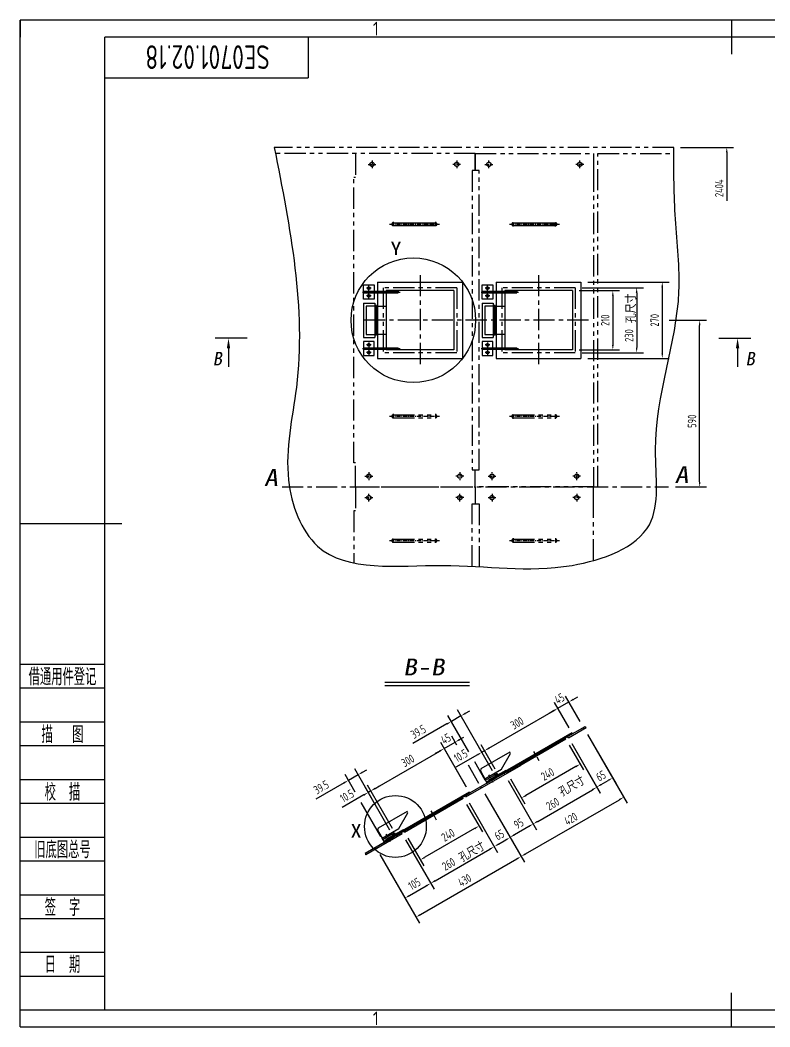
# Model space of a CAD drawing. Header units: millimetres. Extents: x -300 to 4740, y -60 to 3504.
# Drawn here: x -300 to 2356, y -60 to 3504 of the extents above; entities that cross this region are included whole.
import ezdxf
from ezdxf.enums import TextEntityAlignment as Align

# ---------------------------------------------------------------- set-up
doc = ezdxf.new("R2010")
doc.units = ezdxf.units.MM
doc.header["$LTSCALE"] = 120
for name, pattern in [('CENTER', [2, 1.25, -0.25, 0.25, -0.25]), ('DASHED', [0.75, 0.5, -0.25]), ('PHANTOM', [2.5, 1.25, -0.25, 0.25, -0.25, 0.25, -0.25])]:
    doc.linetypes.add(name, pattern=pattern)
for name, color, linetype in [('1轮廓实线层', 2, 'Continuous'), ('2细线层', 3, 'Continuous'), ('3中心线层', 1, 'CENTER'), ('4虚线层', 6, 'DASHED'), ('6文字层', 3, 'Continuous'), ('7标注层', 4, 'Continuous'), ('8符号标注层', 1, 'Continuous'), ('9双点划线层', 3, 'PHANTOM'), ('图框层', 7, 'Continuous')]:
    doc.layers.add(name, color=color, linetype=linetype)
doc.styles.add('PC_TEXTSTYLE', font='isocp.shx', dxfattribs={"width": 0.8, "bigfont": 'hzfs.shx'})
doc.styles.add('SYSTEM1', font='SIMKAI.TTF', dxfattribs={"width": 0.75})
doc.dimstyles.new('TH_GBDIM', dxfattribs={"dimscale": 12, "dimtxt": 2.5, "dimasz": 1.5, "dimexe": 2, "dimexo": 2, "dimgap": 1, "dimtad": 1, "dimdec": 1, "dimzin": 12, "dimdsep": 46, "dimtxsty": 'PC_TEXTSTYLE', "dimcen": 1.5, "dimclrd": 4, "dimclre": 4, "dimclrt": 3, "dimadec": 0, "dimazin": 2, "dimtfac": 0.714286, "dimtdec": 1, "dimtmove": 0, "dimatfit": 3, "dimfxl": 0, "dimtzin": 0, "dimlwd": -1, "dimlwe": -1, "dimarcsym": 0})

# ---------------------------------------------------------------- blocks, each defined once
blk = doc.blocks.new('*D15')
at = {"layer": '7标注层', "color": 4, "ltscale": 4}
for p, q in [((1998.6, 2441.5), (2131, 2441.5)), ((2107, 1869.5), (2107, 2423.5)), ((2021.2, 1851.5), (2131, 1851.5))]:
    blk.add_line(p, q, dxfattribs=at)
for points in [[(2104, 2423.5), (2110, 2423.5), (2107, 2441.5)], [(2104, 1869.5), (2110, 1869.5), (2107, 1851.5)]]:
    blk.add_solid(points, dxfattribs=at)
at = {"layer": 'Defpoints', "color": 0, "ltscale": 4}
for p in [(1974.6, 2441.5), (2107, 2441.5), (1997.2, 1851.5)]:
    blk.add_point(p, dxfattribs=at)
at = {"layer": '7标注层', "color": 3, "ltscale": 4, "insert": (2080, 2084), "char_height": 30, "attachment_point": 5, "rotation": 90, "style": 'PC_TEXTSTYLE'}
blk.add_mtext('590', dxfattribs=at)
blk = doc.blocks.new('*D16')
at = {"layer": '7标注层', "color": 4, "ltscale": 4}
for p, q in [((1680.5, 2546.5), (1823.4, 2546.5)), ((1799.4, 2528.5), (1799.4, 2354.5)), ((1680.5, 2336.5), (1823.4, 2336.5))]:
    blk.add_line(p, q, dxfattribs=at)
for points in [[(1796.4, 2528.5), (1802.4, 2528.5), (1799.4, 2546.5)], [(1796.4, 2354.5), (1802.4, 2354.5), (1799.4, 2336.5)]]:
    blk.add_solid(points, dxfattribs=at)
at = {"layer": 'Defpoints', "color": 0, "ltscale": 4}
for p in [(1656.5, 2546.5), (1656.5, 2336.5), (1799.4, 2336.5)]:
    blk.add_point(p, dxfattribs=at)
at = {"layer": '7标注层', "color": 3, "ltscale": 4, "insert": (1772.4, 2441.5), "char_height": 30, "attachment_point": 5, "rotation": 90, "style": 'PC_TEXTSTYLE'}
blk.add_mtext('210', dxfattribs=at)
blk = doc.blocks.new('*D17')
at = {"layer": '7标注层', "color": 4, "ltscale": 4}
for p, q in [((1690.5, 2556.5), (1907.9, 2556.5)), ((1883.9, 2538.5), (1883.9, 2344.5)), ((1690.5, 2326.5), (1907.9, 2326.5))]:
    blk.add_line(p, q, dxfattribs=at)
for points in [[(1880.9, 2538.5), (1886.9, 2538.5), (1883.9, 2556.5)], [(1880.9, 2344.5), (1886.9, 2344.5), (1883.9, 2326.5)]]:
    blk.add_solid(points, dxfattribs=at)
at = {"layer": 'Defpoints', "color": 0, "ltscale": 4}
for p in [(1666.5, 2556.5), (1666.5, 2326.5), (1883.9, 2326.5)]:
    blk.add_point(p, dxfattribs=at)
at = {"layer": '7标注层', "color": 3, "ltscale": 4, "insert": (1856.9, 2387.5), "char_height": 30, "attachment_point": 5, "rotation": 90, "style": 'PC_TEXTSTYLE'}
blk.add_mtext('230', dxfattribs=at)
blk = doc.blocks.new('*D18')
at = {"layer": '7标注层', "color": 4, "ltscale": 4}
for p, q in [((1710.5, 2576.5), (1998.6, 2576.5)), ((1974.6, 2558.5), (1974.6, 2324.5)), ((1710.5, 2306.5), (1998.6, 2306.5))]:
    blk.add_line(p, q, dxfattribs=at)
for points in [[(1971.6, 2558.5), (1977.6, 2558.5), (1974.6, 2576.5)], [(1971.6, 2324.5), (1977.6, 2324.5), (1974.6, 2306.5)]]:
    blk.add_solid(points, dxfattribs=at)
at = {"layer": 'Defpoints', "color": 0, "ltscale": 4}
for p in [(1686.5, 2576.5), (1686.5, 2306.5), (1974.6, 2306.5)]:
    blk.add_point(p, dxfattribs=at)
at = {"layer": '7标注层', "color": 3, "ltscale": 4, "insert": (1947.6, 2441.5), "char_height": 30, "attachment_point": 5, "rotation": 90, "style": 'PC_TEXTSTYLE'}
blk.add_mtext('270', dxfattribs=at)
blk = doc.blocks.new('*D27')
at = {"layer": '7标注层', "color": 4, "ltscale": 4}
for p, q in [((2039.1, 3053.5), (2227.1, 3053.5)), ((2203.1, 3035.5), (2203.1, 2864))]:
    blk.add_line(p, q, dxfattribs=at)
blk.add_solid([(2200.1, 3035.5), (2206.1, 3035.5), (2203.1, 3053.5)], dxfattribs=at)
at = {"layer": 'Defpoints', "color": 0, "ltscale": 4}
for p in [(2015.1, 3053.5), (1995.8, 2669.6), (2203.1, 2669.6)]:
    blk.add_point(p, dxfattribs=at)
at = {"layer": '7标注层', "color": 3, "ltscale": 4, "insert": (2176.1, 2908.7), "char_height": 30, "attachment_point": 5, "rotation": 90, "style": 'PC_TEXTSTYLE'}
blk.add_mtext('2404{}{}', dxfattribs=at)
blk = doc.blocks.new('*D28')
at = {"layer": '7标注层', "color": 4, "ltscale": 4}
for p, q in [((1281.5, 727.6), (1337.6, 630.4)), ((1310, 642.2), (1133.3, 540.2)), ((1073.7, 607.6), (1129.7, 510.4))]:
    blk.add_line(p, q, dxfattribs=at)
for points in [[(1308.5, 644.8), (1311.5, 639.6), (1325.6, 651.2)], [(1131.8, 542.8), (1134.8, 537.6), (1117.7, 531.2)]]:
    blk.add_solid(points, dxfattribs=at)
at = {"layer": 'Defpoints', "color": 0, "ltscale": 4}
for p in [(1269.5, 748.3), (1061.7, 628.3), (1117.7, 531.2)]:
    blk.add_point(p, dxfattribs=at)
at = {"layer": '7标注层', "color": 3, "ltscale": 4, "insert": (1215.8, 619.1), "char_height": 30, "attachment_point": 5, "rotation": 30, "style": 'PC_TEXTSTYLE'}
blk.add_mtext('240', dxfattribs=at)
blk = doc.blocks.new('*D29')
at = {"layer": '7标注层', "color": 4, "ltscale": 4}
for p, q in [((1290.2, 732.6), (1391.3, 557.3)), ((1065, 602.6), (1166.2, 427.3)), ((1169.7, 457.1), (1363.7, 569.1))]:
    blk.add_line(p, q, dxfattribs=at)
for points in [[(1362.2, 571.7), (1365.2, 566.5), (1379.3, 578.1)], [(1168.2, 459.7), (1171.2, 454.5), (1154.2, 448.1)]]:
    blk.add_solid(points, dxfattribs=at)
at = {"layer": 'Defpoints', "color": 0, "ltscale": 4}
for p in [(1278.2, 753.3), (1053, 623.3), (1379.3, 578.1)]:
    blk.add_point(p, dxfattribs=at)
at = {"layer": '7标注层', "color": 3, "ltscale": 4, "insert": (1218.1, 516.2), "char_height": 30, "attachment_point": 5, "rotation": 30, "style": 'PC_TEXTSTYLE'}
blk.add_mtext('260', dxfattribs=at)
blk = doc.blocks.new('*D30')
at = {"layer": '7标注层', "color": 4, "ltscale": 4}
for p, q in [((1065, 602.6), (1166.2, 427.3)), ((974.1, 550.1), (1075.2, 374.8)), ((1078.8, 404.6), (1138.6, 439.1))]:
    blk.add_line(p, q, dxfattribs=at)
for points in [[(1137.1, 441.7), (1140.1, 436.5), (1154.2, 448.1)], [(1077.3, 407.2), (1080.3, 402), (1063.2, 395.6)]]:
    blk.add_solid(points, dxfattribs=at)
at = {"layer": 'Defpoints', "color": 0, "ltscale": 4}
for p in [(1053, 623.3), (962.1, 570.8), (1154.2, 448.1)]:
    blk.add_point(p, dxfattribs=at)
at = {"layer": '7标注层', "color": 3, "ltscale": 4, "insert": (1096.7, 446.1), "char_height": 30, "attachment_point": 5, "rotation": 30, "style": 'PC_TEXTSTYLE'}
blk.add_mtext('105', dxfattribs=at)
blk = doc.blocks.new('*D31')
at = {"layer": '7标注层', "color": 4, "ltscale": 4}
for p, q in [((1346.5, 765.1), (1447.6, 589.8)), ((1290.2, 732.6), (1391.3, 557.3)), ((1394.9, 587.1), (1420, 601.6))]:
    blk.add_line(p, q, dxfattribs=at)
for points in [[(1418.5, 604.2), (1421.5, 599), (1435.6, 610.6)], [(1393.4, 589.7), (1396.4, 584.5), (1379.3, 578.1)]]:
    blk.add_solid(points, dxfattribs=at)
at = {"layer": 'Defpoints', "color": 0, "ltscale": 4}
for p in [(1334.5, 785.8), (1278.2, 753.3), (1435.6, 610.6)]:
    blk.add_point(p, dxfattribs=at)
at = {"layer": '7标注层', "color": 3, "ltscale": 4, "insert": (1397.7, 619.9), "char_height": 30, "attachment_point": 5, "rotation": 30, "style": 'PC_TEXTSTYLE'}
blk.add_mtext('65', dxfattribs=at)
blk = doc.blocks.new('*D32')
at = {"layer": '7标注层', "color": 4, "ltscale": 4}
for p, q in [((1346.5, 765.1), (1486.5, 522.5)), ((974.1, 550.1), (1114.1, 307.5)), ((1117.7, 337.3), (1458.9, 534.3))]:
    blk.add_line(p, q, dxfattribs=at)
for points in [[(1457.4, 536.9), (1460.4, 531.7), (1474.5, 543.3)], [(1116.2, 339.9), (1119.2, 334.7), (1102.1, 328.3)]]:
    blk.add_solid(points, dxfattribs=at)
at = {"layer": 'Defpoints', "color": 0, "ltscale": 4}
for p in [(1334.5, 785.8), (962.1, 570.8), (1474.5, 543.3)]:
    blk.add_point(p, dxfattribs=at)
at = {"layer": '7标注层', "color": 3, "ltscale": 4, "insert": (1274.8, 459.2), "char_height": 30, "attachment_point": 5, "rotation": 30, "style": 'PC_TEXTSTYLE'}
blk.add_mtext('430', dxfattribs=at)
blk = doc.blocks.new('*D33')
at = {"layer": '7标注层', "color": 4, "ltscale": 4}
for p, q in [((1279, 791.9), (1189.9, 946.2)), ((957.7, 784.4), (1186.3, 916.4)), ((1019.2, 641.9), (930.1, 796.2))]:
    blk.add_line(p, q, dxfattribs=at)
for points in [[(1184.8, 919), (1187.8, 913.8), (1201.9, 925.4)], [(956.2, 787), (959.2, 781.8), (942.1, 775.4)]]:
    blk.add_solid(points, dxfattribs=at)
at = {"layer": 'Defpoints', "color": 0, "ltscale": 4}
for p in [(1201.9, 925.4), (1291, 771.1), (1031.2, 621.1)]:
    blk.add_point(p, dxfattribs=at)
at = {"layer": '7标注层', "color": 3, "ltscale": 4, "insert": (1073.4, 882.4), "char_height": 30, "attachment_point": 5, "rotation": 30, "style": 'PC_TEXTSTYLE'}
blk.add_mtext('300', dxfattribs=at)
blk = doc.blocks.new('*D34')
at = {"layer": '7标注层', "color": 4, "ltscale": 4}
for p, q in [((1247.1, 937.2), (1228.9, 968.7)), ((1256.5, 956.9), (1272.1, 965.9)), ((1281, 788.5), (1189.9, 946.2)), ((1201.9, 925.4), (1240.9, 947.9)), ((1186.3, 916.4), (1170.7, 907.4))]:
    blk.add_line(p, q, dxfattribs=at)
for points in [[(1255, 959.5), (1258, 954.3), (1240.9, 947.9)], [(1184.8, 919), (1187.8, 913.8), (1201.9, 925.4)]]:
    blk.add_solid(points, dxfattribs=at)
at = {"layer": 'Defpoints', "color": 0, "ltscale": 4}
for p in [(1240.9, 947.9), (1259.1, 916.4), (1293, 767.7)]:
    blk.add_point(p, dxfattribs=at)
at = {"layer": '7标注层', "color": 3, "ltscale": 4, "insert": (1207.9, 960), "char_height": 30, "attachment_point": 5, "rotation": 30, "style": 'PC_TEXTSTYLE'}
blk.add_mtext('45', dxfattribs=at)
blk = doc.blocks.new('*D35')
at = {"layer": '7标注层', "color": 4, "ltscale": 4}
for p, q in [((1010.1, 636.7), (921.1, 790.7)), ((1019.2, 641.9), (930.2, 796)), ((957.8, 784.2), (973.4, 793.2)), ((917.5, 760.9), (840.8, 716.7)), ((942.2, 775.2), (933.1, 769.9))]:
    blk.add_line(p, q, dxfattribs=at)
for points in [[(956.3, 786.8), (959.3, 781.6), (942.2, 775.2)], [(916, 763.5), (919, 758.3), (933.1, 769.9)]]:
    blk.add_solid(points, dxfattribs=at)
at = {"layer": 'Defpoints', "color": 0, "ltscale": 4}
for p in [(933.1, 769.9), (1022.1, 615.9), (1031.2, 621.1)]:
    blk.add_point(p, dxfattribs=at)
at = {"layer": '7标注层', "color": 3, "ltscale": 4, "insert": (857.9, 757.7), "char_height": 30, "attachment_point": 5, "rotation": 30, "style": 'PC_TEXTSTYLE'}
blk.add_mtext('10.5', dxfattribs=at)
blk = doc.blocks.new('*D36')
at = {"layer": '7标注层', "color": 4, "ltscale": 4}
for p, q in [((886.9, 771), (850.9, 833.4)), ((897.1, 832.4), (862.9, 812.7)), ((1010.1, 636.7), (885.1, 853.2)), ((912.7, 841.4), (928.3, 850.4)), ((847.3, 803.7), (747.6, 746.1))]:
    blk.add_line(p, q, dxfattribs=at)
for points in [[(911.2, 844), (914.2, 838.8), (897.1, 832.4)], [(845.8, 806.3), (848.8, 801.1), (862.9, 812.7)]]:
    blk.add_solid(points, dxfattribs=at)
at = {"layer": 'Defpoints', "color": 0, "ltscale": 4}
for p in [(897.1, 832.4), (898.9, 750.2), (1022.1, 615.9)]:
    blk.add_point(p, dxfattribs=at)
at = {"layer": '7标注层', "color": 3, "ltscale": 4, "insert": (766.7, 788.3), "char_height": 30, "attachment_point": 5, "rotation": 30, "style": 'PC_TEXTSTYLE'}
blk.add_mtext('39.5', dxfattribs=at)
blk = doc.blocks.new('*D37')
at = {"layer": '7标注层', "color": 4, "ltscale": 4}
for p, q in [((1645.2, 937.6), (1696.1, 849.5)), ((1668.5, 861.3), (1491.8, 759.3)), ((1437.4, 817.6), (1488.2, 729.5))]:
    blk.add_line(p, q, dxfattribs=at)
for points in [[(1667, 863.9), (1670, 858.7), (1684.1, 870.3)], [(1490.3, 761.9), (1493.3, 756.7), (1476.2, 750.3)]]:
    blk.add_solid(points, dxfattribs=at)
at = {"layer": 'Defpoints', "color": 0, "ltscale": 4}
for p in [(1633.2, 958.3), (1425.4, 838.3), (1476.2, 750.3)]:
    blk.add_point(p, dxfattribs=at)
at = {"layer": '7标注层', "color": 3, "ltscale": 4, "insert": (1568.2, 834.6), "char_height": 30, "attachment_point": 5, "rotation": 30, "style": 'PC_TEXTSTYLE'}
blk.add_mtext('240', dxfattribs=at)
blk = doc.blocks.new('*D38')
at = {"layer": '7标注层', "color": 4, "ltscale": 4}
for p, q in [((1653.9, 942.6), (1754.8, 767.8)), ((1428.7, 812.6), (1529.6, 637.8)), ((1533.2, 667.6), (1727.2, 779.6))]:
    blk.add_line(p, q, dxfattribs=at)
for points in [[(1725.7, 782.2), (1728.7, 777), (1742.8, 788.6)], [(1531.7, 670.2), (1534.7, 665), (1517.6, 658.6)]]:
    blk.add_solid(points, dxfattribs=at)
at = {"layer": 'Defpoints', "color": 0, "ltscale": 4}
for p in [(1641.9, 963.3), (1416.7, 833.3), (1742.8, 788.6)]:
    blk.add_point(p, dxfattribs=at)
at = {"layer": '7标注层', "color": 3, "ltscale": 4, "insert": (1586.5, 729.5), "char_height": 30, "attachment_point": 5, "rotation": 30, "style": 'PC_TEXTSTYLE'}
blk.add_mtext('260', dxfattribs=at)
blk = doc.blocks.new('*D39')
at = {"layer": '7标注层', "color": 4, "ltscale": 4}
for p, q in [((1710.2, 975.1), (1810.8, 800.7)), ((1653.9, 942.6), (1754.5, 768.2)), ((1758.1, 798), (1783.3, 812.5))]:
    blk.add_line(p, q, dxfattribs=at)
for points in [[(1781.8, 815.1), (1784.8, 809.9), (1798.8, 821.5)], [(1756.6, 800.6), (1759.6, 795.4), (1742.5, 789)]]:
    blk.add_solid(points, dxfattribs=at)
at = {"layer": 'Defpoints', "color": 0, "ltscale": 4}
for p in [(1641.9, 963.3), (1698.2, 995.8), (1798.8, 821.5)]:
    blk.add_point(p, dxfattribs=at)
at = {"layer": '7标注层', "color": 3, "ltscale": 4, "insert": (1757.2, 828.6), "char_height": 30, "attachment_point": 5, "rotation": 30, "style": 'PC_TEXTSTYLE'}
blk.add_mtext('65', dxfattribs=at)
blk = doc.blocks.new('*D40')
at = {"layer": '7标注层', "color": 4, "ltscale": 4}
for p, q in [((1428.7, 812.6), (1529.6, 637.8)), ((1346.5, 765.1), (1447.4, 590.3)), ((1502, 649.6), (1450.9, 620.1))]:
    blk.add_line(p, q, dxfattribs=at)
for points in [[(1500.5, 652.2), (1503.5, 647), (1517.6, 658.6)], [(1449.4, 622.7), (1452.4, 617.5), (1435.4, 611.1)]]:
    blk.add_solid(points, dxfattribs=at)
at = {"layer": 'Defpoints', "color": 0, "ltscale": 4}
for p in [(1416.7, 833.3), (1334.5, 785.8), (1435.4, 611.1)]:
    blk.add_point(p, dxfattribs=at)
at = {"layer": '7标注层', "color": 3, "ltscale": 4, "insert": (1466.1, 660), "char_height": 30, "attachment_point": 5, "rotation": 30, "style": 'PC_TEXTSTYLE'}
blk.add_mtext('95', dxfattribs=at)
blk = doc.blocks.new('*D42')
at = {"layer": '7标注层', "color": 4, "ltscale": 4}
for p, q in [((1683.7, 1021), (1631.7, 1111)), ((1659.3, 1099.2), (1674.9, 1108.2)), ((1644.7, 998.5), (1592.7, 1088.5)), ((1604.7, 1067.7), (1643.7, 1090.2)), ((1589.1, 1058.7), (1573.5, 1049.7))]:
    blk.add_line(p, q, dxfattribs=at)
for points in [[(1657.8, 1101.8), (1660.8, 1096.6), (1643.7, 1090.2)], [(1587.6, 1061.3), (1590.6, 1056.1), (1604.7, 1067.7)]]:
    blk.add_solid(points, dxfattribs=at)
at = {"layer": 'Defpoints', "color": 0, "ltscale": 4}
for p in [(1643.7, 1090.2), (1695.7, 1000.2), (1656.7, 977.7)]:
    blk.add_point(p, dxfattribs=at)
at = {"layer": '7标注层', "color": 3, "ltscale": 4, "insert": (1610.7, 1102.4), "char_height": 30, "attachment_point": 5, "rotation": 30, "style": 'PC_TEXTSTYLE'}
blk.add_mtext('45', dxfattribs=at)
blk = doc.blocks.new('*D43')
at = {"layer": '7标注层', "color": 4, "ltscale": 4}
for p, q in [((1373.8, 846.7), (1323.9, 933)), ((1382.9, 851.9), (1333, 938.3)), ((1360.6, 926.5), (1376.2, 935.5)), ((1320.4, 903.3), (1243.6, 859)), ((1345, 917.5), (1335.9, 912.3))]:
    blk.add_line(p, q, dxfattribs=at)
for points in [[(1359.1, 929.1), (1362.1, 923.9), (1345, 917.5)], [(1318.9, 905.9), (1321.9, 900.7), (1335.9, 912.3)]]:
    blk.add_solid(points, dxfattribs=at)
at = {"layer": 'Defpoints', "color": 0, "ltscale": 4}
for p in [(1335.9, 912.3), (1385.8, 825.9), (1394.9, 831.1)]:
    blk.add_point(p, dxfattribs=at)
at = {"layer": '7标注层', "color": 3, "ltscale": 4, "insert": (1260.7, 900), "char_height": 30, "attachment_point": 5, "rotation": 30, "style": 'PC_TEXTSTYLE'}
blk.add_mtext('10.5', dxfattribs=at)
blk = doc.blocks.new('*D41')
at = {"layer": '7标注层', "color": 4, "ltscale": 4}
for p, q in [((1642.7, 1001.9), (1592.7, 1088.5)), ((1360.5, 926.7), (1589.1, 1058.7)), ((1382.9, 851.9), (1332.9, 938.5))]:
    blk.add_line(p, q, dxfattribs=at)
for points in [[(1587.6, 1061.3), (1590.6, 1056.1), (1604.7, 1067.7)], [(1359, 929.3), (1362, 924.1), (1344.9, 917.7)]]:
    blk.add_solid(points, dxfattribs=at)
at = {"layer": 'Defpoints', "color": 0, "ltscale": 4}
for p in [(1604.7, 1067.7), (1654.7, 981.1), (1394.9, 831.1)]:
    blk.add_point(p, dxfattribs=at)
at = {"layer": '7标注层', "color": 3, "ltscale": 4, "insert": (1460.3, 1015.6), "char_height": 30, "attachment_point": 5, "rotation": 30, "style": 'PC_TEXTSTYLE'}
blk.add_mtext('300', dxfattribs=at)
blk = doc.blocks.new('*D44')
at = {"layer": '7标注层', "color": 4, "ltscale": 4}
for p, q in [((1289.7, 913.3), (1215.4, 1042)), ((1261.6, 1041), (1227.4, 1021.2)), ((1373.8, 846.7), (1249.6, 1061.8)), ((1277.2, 1050), (1292.8, 1059)), ((1211.8, 1012.2), (1091.3, 942.6))]:
    blk.add_line(p, q, dxfattribs=at)
for points in [[(1275.7, 1052.6), (1278.7, 1047.4), (1261.6, 1041)], [(1210.3, 1014.8), (1213.3, 1009.6), (1227.4, 1021.2)]]:
    blk.add_solid(points, dxfattribs=at)
at = {"layer": 'Defpoints', "color": 0, "ltscale": 4}
for p in [(1261.6, 1041), (1301.7, 892.5), (1385.8, 825.9)]:
    blk.add_point(p, dxfattribs=at)
at = {"layer": '7标注层', "color": 3, "ltscale": 4, "insert": (1110.5, 984.9), "char_height": 30, "attachment_point": 5, "rotation": 30, "style": 'PC_TEXTSTYLE'}
blk.add_mtext('39.5', dxfattribs=at)
blk = doc.blocks.new('*D45')
at = {"layer": '7标注层', "color": 4, "ltscale": 4}
for p, q in [((1710.2, 975.1), (1850.2, 732.5)), ((1346.5, 765.1), (1486.5, 522.5)), ((1490.1, 552.3), (1822.6, 744.3))]:
    blk.add_line(p, q, dxfattribs=at)
for points in [[(1821.1, 746.9), (1824.1, 741.7), (1838.2, 753.3)], [(1488.6, 554.9), (1491.6, 549.7), (1474.5, 543.3)]]:
    blk.add_solid(points, dxfattribs=at)
at = {"layer": 'Defpoints', "color": 0, "ltscale": 4}
for p in [(1698.2, 995.8), (1334.5, 785.8), (1838.2, 753.3)]:
    blk.add_point(p, dxfattribs=at)
at = {"layer": '7标注层', "color": 3, "ltscale": 4, "insert": (1650.8, 676.3), "char_height": 30, "attachment_point": 5, "rotation": 30, "style": 'PC_TEXTSTYLE'}
blk.add_mtext('420', dxfattribs=at)
blk = doc.blocks.new('PC_FJL_BLOCK')
at = {"layer": '2细线层'}
for p, q in [((-25, 102), (0, 102)), ((-25, 95), (0, 95)), ((-25, 85), (0, 85)), ((-25, 78), (0, 78)), ((-25, 68), (0, 68)), ((-25, 61), (0, 61)), ((-25, 51), (0, 51)), ((-25, 44), (0, 44)), ((-25, 34), (0, 34)), ((-25, 27), (0, 27)), ((-25, 17), (0, 17)), ((-25, 10), (0, 10)), ((-25, 0), (0, 0))]:
    blk.add_line(p, q, dxfattribs=at)
at = {"layer": '6文字层', "color": 3, "style": 'PC_TEXTSTYLE'}
for s, width, p in [('借通用件登记', 0.667, (-12.5, 98.5)), ('描   图', 0.6667, (-12.5, 81.5)), ('校  描', 0.667, (-12.5, 64.5)), ('旧底图总号', 0.667, (-12.5, 47.5)), ('签  字', 0.667, (-12.5, 30.5)), ('日  期', 0.667, (-12.49, 13.6))]:
    blk.add_text(s, height=5, dxfattribs=dict(at, width=width)).set_placement(p, align=Align.MIDDLE)
at = {"layer": '6文字层', "style": 'PC_TEXTSTYLE'}
for tag, width, p, p2 in [('借通用件登记', 0.671328, (-23.44, 86.36), (-1.25, 86.36)), ('描图', 2.120922, (-23.44, 69.36), (-1.25, 69.36)), ('校图', 2.149976, (-23.75, 52.06), (-1.25, 52.06)), ('旧底图总号', 0.761452, (-22.84, 35.67), (-1.86, 35.67)), ('签字', 2.026939, (-23.14, 18.37), (-1.56, 18.37)), ('日期', 1.89999, (-22.84, 1.37), (-2.17, 1.37))]:
    blk.add_attdef(tag, text='', height=5, dxfattribs=dict(at, width=width)).set_placement(p, p2, align=Align.FIT)
blk = doc.blocks.new('PC_TYDH_BLOCK')
at = {"layer": '2细线层', "linetype": 'Continuous'}
for p in [(60, 0), (0, -12)]:
    blk.add_line(p, (60, -12), dxfattribs=at)
at = {"layer": '6文字层', "style": 'PC_TEXTSTYLE', "width": 1.815486}
blk.add_attdef('图样代号', text='', height=7, rotation=180, dxfattribs=at).set_placement((58.24, -2.4), (2.35, -2.4), align=Align.FIT)

msp = doc.modelspace()

# ---------------------------------------------------------------- linework, layer by layer
at = {"layer": '1轮廓实线层', "ltscale": 4}
for p, q in [((2220, 3504), (2220, 3384)), ((966.46, 2576.48), (966.46, 2306.48)), ((966.46, 2576.48), (1266.46, 2576.48)), ((1266.46, 2576.48), (1266.46, 2306.48)), ((1386.46, 2576.48), (1386.46, 2306.48)), ((1386.46, 2576.48), (1686.46, 2576.48)), ((1686.46, 2576.48), (1686.46, 2306.48)), ((916.46, 2502.48), (955.96, 2502.48)), ((916.46, 2502.48), (916.46, 2380.48)), ((955.96, 2502.48), (955.96, 2380.48)), ((1336.46, 2502.48), (1375.96, 2502.48)), ((1336.46, 2502.48), (1336.46, 2380.48)), ((1375.96, 2502.48), (1375.96, 2380.48)), ((925.71, 2491.48), (925.71, 2391.48)), ((957.21, 2491.48), (925.71, 2491.48)), ((957.21, 2491.48), (957.21, 2471.48)), ((957.21, 2471.48), (965.21, 2471.48)), ((958.21, 2491.48), (964.21, 2491.48)), ((958.21, 2391.48), (958.21, 2491.48)), ((964.21, 2491.48), (996.71, 2491.48)), ((964.21, 2391.48), (964.21, 2491.48)), ((965.21, 2471.48), (965.21, 2451.48)), ((996.71, 2491.48), (996.71, 2391.48)), ((1345.71, 2491.48), (1345.71, 2391.48)), ((1377.21, 2491.48), (1345.71, 2491.48)), ((1377.21, 2491.48), (1377.21, 2471.48)), ((1377.21, 2471.48), (1385.21, 2471.48)), ((1378.21, 2491.48), (1384.21, 2491.48)), ((1378.21, 2391.48), (1378.21, 2491.48)), ((1384.21, 2491.48), (1416.71, 2491.48)), ((1384.21, 2391.48), (1384.21, 2491.48)), ((1385.21, 2471.48), (1385.21, 2451.48)), ((1416.71, 2491.48), (1416.71, 2391.48)), ((957.21, 2451.48), (957.21, 2431.48)), ((965.21, 2451.48), (957.21, 2451.48)), ((957.21, 2431.48), (965.21, 2431.48)), ((965.21, 2431.48), (965.21, 2411.48)), ((1377.21, 2451.48), (1377.21, 2431.48)), ((1385.21, 2451.48), (1377.21, 2451.48)), ((1377.21, 2431.48), (1385.21, 2431.48)), ((1385.21, 2431.48), (1385.21, 2411.48)), ((925.71, 2391.48), (957.21, 2391.48)), ((957.21, 2411.48), (957.21, 2391.48)), ((965.21, 2411.48), (957.21, 2411.48)), ((958.21, 2391.48), (964.21, 2391.48)), ((996.71, 2391.48), (964.21, 2391.48)), ((1345.71, 2391.48), (1377.21, 2391.48)), ((1377.21, 2411.48), (1377.21, 2391.48)), ((1385.21, 2411.48), (1377.21, 2411.48)), ((1378.21, 2391.48), (1384.21, 2391.48)), ((1416.71, 2391.48), (1384.21, 2391.48)), ((916.46, 2380.48), (955.96, 2380.48)), ((1336.46, 2380.48), (1375.96, 2380.48)), ((1236.46, 2336.48), (1236.46, 2336.48)), ((1656.46, 2336.48), (1656.46, 2336.48)), ((966.46, 2306.48), (1266.46, 2306.48)), ((1386.46, 2306.48), (1686.46, 2306.48)), ((-300, 1722), (60, 1722)), ((1654.72, 981.13), (1394.91, 831.13)), ((1656.72, 977.67), (1396.91, 827.67)), ((1633.24, 958.34), (1630.74, 962.67)), ((1656.72, 977.67), (1654.72, 981.13)), ((1633.24, 958.34), (1425.39, 838.34)), ((1387.82, 822.42), (1353.61, 802.67)), ((1387.82, 822.42), (1379.32, 837.14)), ((1384.92, 827.44), (1386.6, 828.41)), ((1421.11, 846.26), (1385.82, 825.88)), ((1385.82, 825.88), (1385.82, 825.88)), ((1385.82, 825.88), (1387.82, 822.42)), ((1420.21, 847.81), (1391.3, 831.13)), ((1396.91, 827.67), (1394.91, 831.13)), ((1421.11, 846.26), (1420.21, 847.81)), ((1425.39, 838.34), (1422.89, 842.67)), ((1352.91, 806.88), (1351.61, 806.13)), ((1351.61, 806.13), (1353.61, 802.67)), ((1290.99, 771.13), (1031.18, 621.13)), ((1292.99, 767.67), (1033.18, 617.67)), ((1269.5, 748.34), (1267, 752.67)), ((1292.99, 767.67), (1290.99, 771.13)), ((1269.5, 748.34), (1061.66, 628.34)), ((1024.08, 612.42), (989.88, 592.67)), ((1024.08, 612.42), (1015.58, 627.14)), ((1021.18, 617.44), (1022.87, 618.41)), ((1057.38, 636.26), (1022.08, 615.88)), ((1022.08, 615.88), (1024.08, 612.42)), ((1022.08, 615.88), (1022.08, 615.88)), ((1056.48, 637.81), (1027.57, 621.13)), ((1033.18, 617.67), (1031.18, 621.13)), ((1057.38, 636.26), (1056.48, 637.81)), ((1061.66, 628.34), (1059.16, 632.67)), ((989.18, 596.88), (987.88, 596.13)), ((987.88, 596.13), (989.88, 592.67)), ((2220, -60), (2220, 60))]:
    msp.add_line(p, q, dxfattribs=at)
at = {"layer": '1轮廓实线层'}
for p, q in [((916.46, 2566.48), (954.46, 2566.48)), ((916.46, 2516.48), (916.46, 2566.48)), ((954.46, 2566.48), (954.46, 2543.98)), ((1336.46, 2566.48), (1374.46, 2566.48)), ((1336.46, 2516.48), (1336.46, 2566.48)), ((1374.46, 2566.48), (1374.46, 2543.98)), ((916.46, 2543.98), (1039.46, 2543.98)), ((916.46, 2538.98), (1039.46, 2538.98)), ((921.46, 2538.98), (921.46, 2543.98)), ((954.46, 2543.98), (954.46, 2538.98)), ((954.46, 2538.98), (954.46, 2516.48)), ((984.26, 2543.98), (984.26, 2538.98)), ((1039.46, 2543.98), (1039.46, 2538.98)), ((1336.46, 2543.98), (1459.46, 2543.98)), ((1336.46, 2538.98), (1459.46, 2538.98)), ((1341.46, 2538.98), (1341.46, 2543.98)), ((1374.46, 2543.98), (1374.46, 2538.98)), ((1374.46, 2538.98), (1374.46, 2516.48)), ((1404.26, 2543.98), (1404.26, 2538.98)), ((1459.46, 2543.98), (1459.46, 2538.98)), ((954.46, 2516.48), (916.46, 2516.48)), ((1374.46, 2516.48), (1336.46, 2516.48)), ((916.46, 2366.48), (916.46, 2316.48)), ((954.46, 2366.48), (916.46, 2366.48)), ((954.46, 2343.98), (954.46, 2366.48)), ((1336.46, 2366.48), (1336.46, 2316.48)), ((1374.46, 2366.48), (1336.46, 2366.48)), ((1374.46, 2343.98), (1374.46, 2366.48)), ((916.46, 2343.98), (1039.46, 2343.98)), ((916.46, 2338.98), (1039.46, 2338.98)), ((921.46, 2343.98), (921.46, 2338.98)), ((954.46, 2338.98), (954.46, 2343.98)), ((954.46, 2316.48), (954.46, 2338.98)), ((984.26, 2338.98), (984.26, 2343.98)), ((1039.46, 2338.98), (1039.46, 2343.98)), ((1336.46, 2343.98), (1459.46, 2343.98)), ((1336.46, 2338.98), (1459.46, 2338.98)), ((1341.46, 2343.98), (1341.46, 2338.98)), ((1374.46, 2338.98), (1374.46, 2343.98)), ((1374.46, 2316.48), (1374.46, 2338.98)), ((1404.26, 2338.98), (1404.26, 2343.98)), ((1459.46, 2338.98), (1459.46, 2343.98)), ((916.46, 2316.48), (954.46, 2316.48)), ((1336.46, 2316.48), (1374.46, 2316.48))]:
    msp.add_line(p, q, dxfattribs=at)
at = {"layer": '1轮廓实线层', "color": 2}
for p, q in [((504.47, 2377.78), (390.96, 2377.78)), ((2174.95, 2377.78), (2288.47, 2377.78)), ((438.11, 2341.78), (438.11, 2276.34)), ((2241.31, 2341.78), (2241.31, 2276.34))]:
    msp.add_line(p, q, dxfattribs=at)
at = {"layer": '1轮廓实线层', "ltscale": 3}
for p, q in [((1348.91, 813.81), (1381.82, 832.81)), ((1354.91, 803.42), (1346.41, 818.14)), ((991.18, 593.42), (982.68, 608.14)), ((985.18, 603.81), (1018.08, 622.81))]:
    msp.add_line(p, q, dxfattribs=at)
for points in [[(1436.99, 907.24), (1434.18, 912.11), (1331.99, 853.11), (1330.16, 846.28), (1346.41, 818.14), (1405.12, 852.04)], [(1073.26, 697.24), (1070.45, 702.11), (968.26, 643.11), (966.43, 636.28), (982.68, 608.14), (1041.39, 642.04)]]:
    msp.add_lwpolyline(points, close=True, dxfattribs=at)
at = {"layer": '1轮廓实线层'}
for centre in [(935.46, 2555.08), (935.46, 2527.88), (1355.46, 2555.08), (1355.46, 2527.88), (935.46, 2355.08), (1355.46, 2355.08), (935.46, 2327.88), (1355.46, 2327.88)]:
    msp.add_circle(centre, 5, dxfattribs=at)
at = {"layer": '1轮廓实线层', "ltscale": 4}
for centre in [(1388.33, 832.02), (1024.6, 622.02)]:
    msp.add_circle(centre, 3.1, dxfattribs=at)
for centre, radius, start, end in [((961.21, 2486.26), 6.02, 60.08786, 119.91214), ((1381.21, 2486.26), 6.02, 60.08786, 119.91214), ((961.21, 2396.69), 6.02, 240.08786, 299.91214), ((1381.21, 2396.69), 6.02, 240.08786, 299.91214), ((1388.33, 832.02), 4, 355.61529, 300), ((1024.6, 622.02), 4, 355.61529, 300)]:
    msp.add_arc(centre, radius, start, end, dxfattribs=at)
at = {"layer": '1轮廓实线层', "color": 2}
for points in [[(432.11, 2341.78), (444.11, 2341.78), (438.11, 2377.78)], [(2247.31, 2341.78), (2235.31, 2341.78), (2241.31, 2377.78)]]:
    msp.add_solid(points, dxfattribs=at)
at = {"layer": '2细线层', "ltscale": 4}
for p, q in [((-300, -60), (-300, 3504)), ((4740, 3504), (-300, 3504)), ((-300, 3504), (-300, 3444)), ((2220, 3504), (2220, 3444)), ((1416.73, 833.34), (1414.23, 837.67)), ((-300, -60), (-300, 0)), ((2220, -60), (2220, 0)), ((-300, -60), (4740, -60))]:
    msp.add_line(p, q, dxfattribs=at)
for points in [[(1701.29, 1003.4), (1701.83, 1001.23), (1703.44, 1001.26), (1704.47, 999.46)], [(922.61, 553.83), (924.23, 552.28), (923.4, 550.9), (924.43, 549.11)]]:
    msp.add_spline(points, degree=3, dxfattribs=at)
at = {"layer": '3中心线层', "ltscale": 0.1}
for p, q in [((946.46, 3007.35), (946.46, 2979.6)), ((1246.46, 3007.35), (1246.46, 2979.6)), ((1360.46, 2979.6), (1360.46, 3007.35)), ((1682.46, 2979.6), (1682.46, 3007.35)), ((932.59, 2993.48), (960.34, 2993.48)), ((1260.34, 2993.48), (1232.59, 2993.48)), ((1346.59, 2993.48), (1374.34, 2993.48)), ((1696.34, 2993.48), (1668.59, 2993.48)), ((1008.83, 2781.48), (1185.22, 2781.48)), ((1021.46, 2789.9), (1021.46, 2773.05)), ((1171.46, 2789.9), (1171.46, 2773.05)), ((1433.83, 2781.48), (1610.22, 2781.48)), ((1446.46, 2773.05), (1446.46, 2789.9)), ((1596.46, 2773.05), (1596.46, 2789.9)), ((1021.46, 2109.9), (1021.46, 2093.05)), ((1171.46, 2109.9), (1171.46, 2093.05)), ((1446.46, 2093.05), (1446.46, 2109.9)), ((1596.46, 2093.05), (1596.46, 2109.9)), ((1008.83, 2101.48), (1185.22, 2101.48)), ((1433.83, 2101.48), (1610.22, 2101.48)), ((921.59, 1889.48), (949.34, 1889.48)), ((935.46, 1903.35), (935.46, 1875.6)), ((1271.34, 1889.48), (1243.59, 1889.48)), ((1257.46, 1903.35), (1257.46, 1875.6)), ((1357.59, 1889.48), (1385.34, 1889.48)), ((1371.46, 1875.6), (1371.46, 1903.35)), ((1685.34, 1889.48), (1657.59, 1889.48)), ((1671.46, 1875.6), (1671.46, 1903.35)), ((935.46, 1799.6), (935.46, 1827.35)), ((1257.46, 1799.6), (1257.46, 1827.35)), ((1371.46, 1827.35), (1371.46, 1799.6)), ((1671.46, 1827.35), (1671.46, 1799.6)), ((921.59, 1813.48), (949.34, 1813.48)), ((1271.34, 1813.48), (1243.59, 1813.48)), ((1357.59, 1813.48), (1385.34, 1813.48)), ((1685.34, 1813.48), (1657.59, 1813.48)), ((1008.83, 1661.46), (1185.22, 1661.46)), ((1021.46, 1653.04), (1021.46, 1669.89)), ((1171.46, 1653.04), (1171.46, 1669.89)), ((1433.83, 1661.46), (1610.22, 1661.46)), ((1446.46, 1669.89), (1446.46, 1653.04)), ((1596.46, 1669.89), (1596.46, 1653.04)), ((1538.55, 882.33), (1519.56, 915.24)), ((1375.57, 805.63), (1359.99, 832.61)), ((1174.82, 672.33), (1155.82, 705.24)), ((1011.84, 595.63), (996.26, 622.61)), ((1029.57, 624.89), (1019.63, 619.15)), ((1021.73, 626.99), (1027.47, 617.05))]:
    msp.add_line(p, q, dxfattribs=at)
at = {"layer": '3中心线层', "ltscale": 0.5}
for p, q in [((1116.46, 2601.59), (1116.46, 2272.7)), ((1536.46, 2601.59), (1536.46, 2272.7)), ((1713.03, 2441.48), (903.23, 2441.48)), ((628.16, 1851.48), (1997.2, 1851.48))]:
    msp.add_line(p, q, dxfattribs=at)
at = {"layer": '3中心线层'}
for p, q in [((913.16, 2541.48), (1045.7, 2541.48)), ((943.69, 2555.08), (927.24, 2555.08)), ((1333.16, 2541.48), (1465.7, 2541.48)), ((1363.69, 2555.08), (1347.24, 2555.08)), ((943.69, 2527.88), (927.24, 2527.88)), ((1363.69, 2527.88), (1347.24, 2527.88)), ((943.69, 2355.08), (927.24, 2355.08)), ((935.46, 2363.34), (935.46, 2319.49)), ((1363.69, 2355.08), (1347.24, 2355.08)), ((1355.46, 2363.34), (1355.46, 2319.49)), ((913.16, 2341.48), (1045.7, 2341.48)), ((943.69, 2327.88), (927.24, 2327.88)), ((1333.16, 2341.48), (1465.7, 2341.48)), ((1363.69, 2327.88), (1347.24, 2327.88))]:
    msp.add_line(p, q, dxfattribs=at)
at = {"layer": '3中心线层', "ltscale": 4}
for p, q in [((935.46, 2519.62), (935.46, 2563.47)), ((1355.46, 2519.62), (1355.46, 2563.47)), ((961.21, 2387.85), (961.21, 2495.75)), ((1381.21, 2387.85), (1381.21, 2495.75)), ((1393.3, 834.89), (1383.36, 829.15)), ((1385.46, 836.99), (1391.2, 827.05))]:
    msp.add_line(p, q, dxfattribs=at)
at = {"layer": '4虚线层', "ltscale": 4}
for p, q in [((996.46, 2546.48), (996.46, 2336.48)), ((1236.46, 2546.48), (996.46, 2546.48)), ((1236.46, 2546.48), (1236.46, 2336.48)), ((1416.46, 2546.48), (1416.46, 2336.48)), ((1656.46, 2546.48), (1416.46, 2546.48)), ((1656.46, 2546.48), (1656.46, 2336.48)), ((1236.46, 2336.48), (996.46, 2336.48)), ((1656.46, 2336.48), (1416.46, 2336.48)), ((1385.82, 825.88), (1352.91, 806.88)), ((1384.92, 827.44), (1358.72, 812.31)), ((1359.62, 810.76), (1358.72, 812.31)), ((1022.08, 615.88), (989.18, 596.88)), ((1021.18, 617.44), (994.99, 602.31)), ((995.89, 600.76), (994.99, 602.31))]:
    msp.add_line(p, q, dxfattribs=at)
at = {"layer": '6文字层', "ltscale": 4}
for p, q in [((1292.23, 1158.99), (992.41, 1158.99)), ((1292.23, 1147.54), (992.41, 1147.54))]:
    msp.add_line(p, q, dxfattribs=at)
at = {"layer": '7标注层', "ltscale": 4}
for p, q in [((1325.29, 801.72), (1288, 866.31)), ((1347.38, 813.44), (1310.26, 877.75)), ((977.57, 613.97), (908.31, 733.95))]:
    msp.add_line(p, q, dxfattribs=at)
at = {"layer": '8符号标注层', "ltscale": 4}
for centre, radius in [((1092.82, 2441.48), 220.6), ((1029.35, 649.4), 109.43)]:
    msp.add_circle(centre, radius, dxfattribs=at)
msp.add_spline([(599.97, 3053.48), (678.5, 2203.9), (650.91, 1875.28), (753.64, 1641.88), (1195.5, 1573.85), (1655, 1573.85), (1928.75, 1717.79), (1950.83, 1982.15), (2033.66, 2542.82), (2021.26, 2799.79), (2015.05, 3053.48)], degree=3, dxfattribs=at)
at = {"layer": '9双点划线层', "ltscale": 0.5}
for p, q in [((2015.05, 3053.48), (599.97, 3053.48)), ((1311.46, 3031.48), (604.01, 3031.48)), ((888.46, 3031.48), (888.46, 2946.48)), ((1311.46, 3031.48), (1731.46, 3031.48)), ((1746.46, 1851.48), (1746.46, 3031.48)), ((1746.46, 3031.48), (2015.16, 3031.48)), ((1301.46, 2971.48), (1301.46, 1911.48)), ((1326.46, 1911.48), (1326.46, 2971.48)), ((1731.46, 2971.48), (1731.46, 1911.48)), ((888.46, 2946.48), (881.46, 2946.48)), ((881.46, 1936.48), (881.46, 2946.48)), ((986.46, 2556.48), (986.46, 2326.48)), ((1246.46, 2556.48), (986.46, 2556.48)), ((1246.46, 2556.48), (1246.46, 2326.48)), ((1406.46, 2556.48), (1406.46, 2326.48)), ((1666.46, 2556.48), (1406.46, 2556.48)), ((1666.46, 2556.48), (1666.46, 2326.48)), ((1246.46, 2326.48), (986.46, 2326.48)), ((1666.46, 2326.48), (1406.46, 2326.48)), ((1021.46, 2106.48), (1171.46, 2106.48)), ((1446.46, 2106.48), (1596.46, 2106.48)), ((1021.46, 2096.48), (1171.46, 2096.48)), ((1446.46, 2096.48), (1596.46, 2096.48)), ((888.46, 1936.48), (881.46, 1936.48)), ((888.46, 1851.48), (888.46, 1936.48)), ((1301.46, 1911.48), (1326.46, 1911.48)), ((1311.46, 1851.48), (1311.46, 1911.48)), ((1731.46, 1911.48), (1731.46, 1851.48)), ((888.46, 1851.48), (1311.46, 1851.48)), ((888.46, 1851.48), (888.46, 1766.48)), ((1731.46, 1851.48), (1311.46, 1851.48)), ((1731.46, 1851.48), (1311.46, 1851.48)), ((1311.46, 1851.48), (1311.46, 1791.48)), ((1731.46, 1791.48), (1731.46, 1851.48)), ((1301.46, 1570.2), (1301.46, 1791.48)), ((1301.46, 1791.48), (1326.46, 1791.48)), ((1326.46, 1791.48), (1326.46, 1568.73)), ((1731.46, 1591.61), (1731.46, 1791.48)), ((881.46, 1766.48), (881.46, 1582.85)), ((888.46, 1766.48), (881.46, 1766.48)), ((1021.46, 1666.46), (1171.46, 1666.46)), ((1021.46, 1656.46), (1171.46, 1656.46)), ((1446.46, 1666.46), (1596.46, 1666.46)), ((1446.46, 1656.46), (1596.46, 1656.46))]:
    msp.add_line(p, q, dxfattribs=at)
at = {"layer": '9双点划线层', "ltscale": 10}
for p, q in [((1311.46, 2971.48), (1311.46, 3031.48)), ((1311.46, 3031.48), (1311.46, 2971.48)), ((1731.46, 3031.48), (1731.46, 2971.48)), ((1326.46, 2971.48), (1301.46, 2971.48)), ((1021.46, 2786.48), (1171.46, 2786.48)), ((1446.46, 2786.48), (1596.46, 2786.48)), ((1021.46, 2776.48), (1171.46, 2776.48)), ((1446.46, 2776.48), (1596.46, 2776.48))]:
    msp.add_line(p, q, dxfattribs=at)
at = {"layer": '9双点划线层', "ltscale": 4}
for p, q in [((1639.4, 967.67), (1701.29, 1003.4)), ((1641.9, 963.34), (1704.47, 999.46)), ((1698.19, 995.84), (1695.69, 1000.17)), ((1641.9, 963.34), (1639.4, 967.67)), ((1470.5, 870.15), (1275.66, 757.67)), ((1473, 865.82), (1278.16, 753.34)), ((1334.46, 785.84), (1331.96, 790.17)), ((1334.46, 785.84), (1331.96, 790.17)), ((1278.16, 753.34), (1275.66, 757.67)), ((1050.5, 627.67), (922.61, 553.83)), ((1053, 623.34), (924.43, 549.11)), ((1053, 623.34), (1050.5, 627.67)), ((962.07, 570.84), (959.57, 575.17))]:
    msp.add_line(p, q, dxfattribs=at)
at = {"layer": '9双点划线层'}
for p, q in [((1353.61, 802.67), (1386.52, 821.67)), ((989.88, 592.67), (1022.79, 611.67))]:
    msp.add_line(p, q, dxfattribs=at)
at = {"layer": '9双点划线层', "ltscale": 10}
for centre in [(946.46, 2993.48), (1246.46, 2993.48), (1360.46, 2993.48), (1682.46, 2993.48)]:
    msp.add_circle(centre, 7.5, dxfattribs=at)
at = {"layer": '9双点划线层', "ltscale": 0.5}
for centre in [(935.46, 1889.48), (1257.46, 1889.48), (1371.46, 1889.48), (1671.46, 1889.48), (935.46, 1813.48), (1257.46, 1813.48), (1371.46, 1813.48), (1671.46, 1813.48)]:
    msp.add_circle(centre, 7.5, dxfattribs=at)
at = {"layer": '9双点划线层', "ltscale": 10}
for centre, start, end in [((1021.46, 2781.48), 90, 270), ((1171.46, 2781.48), 270, 90), ((1446.46, 2781.48), 90, 270), ((1596.46, 2781.48), 270, 90)]:
    msp.add_arc(centre, 5, start, end, dxfattribs=at)
at = {"layer": '9双点划线层', "ltscale": 0.5}
for centre, start, end in [((1021.46, 2101.48), 90, 270), ((1171.46, 2101.48), 270, 90), ((1446.46, 2101.48), 90, 270), ((1596.46, 2101.48), 270, 90), ((1021.46, 1661.46), 90, 270), ((1171.46, 1661.46), 270, 90), ((1446.46, 1661.46), 90, 270), ((1596.46, 1661.46), 270, 90)]:
    msp.add_arc(centre, 5, start, end, dxfattribs=at)
at = {"layer": '图框层', "ltscale": 4}
for p, q in [((0, 0), (0, 3444)), ((4680, 3444), (0, 3444)), ((0, 0), (4680, 0))]:
    msp.add_line(p, q, dxfattribs=at)

# ---------------------------------------------------------------- block references
at = {"layer": '图框层'}
ref = msp.add_blockref('PC_TYDH_BLOCK', (0, 3444), dxfattribs=dict(at, xscale=12, yscale=12, zscale=12))
ref.add_attrib('图样代号', 'SE0701.02.18', dxfattribs={"layer": '6文字层', "height": 84, "rotation": 180, "style": 'PC_TEXTSTYLE', "width": 0.8}).set_placement((363.51, 3415.16), align=Align.CENTER)
at = {"layer": '图框层', "xscale": 12, "yscale": 12, "zscale": 12}
msp.add_blockref('PC_FJL_BLOCK', (0, 0), dxfattribs=at)

# ---------------------------------------------------------------- texts
at = {"layer": '6文字层', "style": 'PC_TEXTSTYLE'}
for p in [(960, 3474), (960, -30)]:
    msp.add_text('1', height=48, dxfattribs=at).set_placement(p, align=Align.MIDDLE)
at = {"layer": '6文字层', "ltscale": 4, "style": 'SYSTEM1', "width": 1.2}
for s, p in [('Y', (1011.67, 2672.17)), ('X', (870.47, 609.79))]:
    msp.add_text(s, height=48, dxfattribs=at).set_placement(p)
at = {"layer": '6文字层', "ltscale": 4, "style": 'PC_TEXTSTYLE', "width": 0.8}
for height, rotation, p in [(35, 90, (1881.98, 2431.04)), (30, 30, (1620.62, 753.59)), (30, 30, (1266.5, 521.05))]:
    msp.add_text('孔尺寸', height=height, rotation=rotation, dxfattribs=at).set_placement(p)
at = {"layer": '6文字层', "ltscale": 4, "style": 'SYSTEM1', "oblique": 10}
for p in [(382.04, 2281.61), (2269.37, 2281.61)]:
    msp.add_text('B', height=48, dxfattribs=at).set_placement(p)
at = {"layer": '6文字层', "ltscale": 4, "style": 'SYSTEM1', "oblique": 10, "width": 1.2}
for s, p in [('A', (2018.31, 1864.94)), ('A', (563.95, 1854.57)), ('B-B', (1056.33, 1184.06))]:
    msp.add_text(s, height=60, dxfattribs=at).set_placement(p)

# ---------------------------------------------------------------- dimensions: what is measured, and where the dimension line sits
at = {"layer": '7标注层', "ltscale": 4}
dim = msp.add_linear_dim(base=(2203.09, 2669.56), p1=(2015.05, 3053.48), p2=(1995.84, 2669.56), angle=90, text='2404{}{}', dimstyle='TH_GBDIM', override={"dimgap": 1, "dimtad": 1, "dimdec": 1, "dimlfac": 1, "dimse1": 0, "dimse2": 1, "dimsd1": 0, "dimsd2": 1}, dxfattribs=at)
dim.commit()
dim.dimension.update_dxf_attribs({"geometry": '*D27', "text_midpoint": (2203.09, 2908.7), "dimtype": 160})
for base, p1, p2, angle, picture, middle in [((1974.58, 2306.48), (1686.46, 2576.48), (1686.46, 2306.48), 90, '*D18', (1974.58, 2441.48)), ((1799.41, 2336.48), (1656.46, 2546.48), (1656.46, 2336.48), 90, '*D16', (1799.41, 2441.48)), ((1883.89, 2326.48), (1666.46, 2556.48), (1666.46, 2326.48), 90, '*D17', (1883.89, 2387.52)), ((2107.03, 2441.48), (1997.2, 1851.48), (1974.58, 2441.48), 90, '*D15', (2107.03, 2084)), ((1643.69, 1090.23), (1656.72, 977.67), (1695.69, 1000.17), 210, '*D42', (1624.2, 1078.98)), ((1240.88, 947.92), (1292.99, 767.67), (1259.09, 916.38), 210, '*D34', (1221.39, 936.67)), ((1838.2, 753.33), (1334.46, 785.84), (1698.19, 995.84), 210, '*D45', (1664.26, 652.91)), ((1742.8, 788.57), (1416.73, 833.34), (1641.9, 963.34), 210, '*D38', (1599.97, 706.11)), ((1798.84, 821.5), (1641.9, 963.34), (1698.19, 995.84), 210, '*D39', (1770.69, 805.25)), ((1476.21, 750.31), (1633.24, 958.34), (1425.39, 838.34), 30, '*D37', (1581.71, 811.22)), ((1435.36, 611.07), (1416.73, 833.34), (1334.46, 785.84), 30, '*D40', (1479.62, 636.63)), ((1474.47, 543.33), (962.07, 570.84), (1334.46, 785.84), 210, '*D32', (1288.27, 435.83)), ((1435.62, 610.62), (1278.16, 753.34), (1334.46, 785.84), 210, '*D31', (1411.16, 596.5)), ((1379.32, 578.12), (1053, 623.34), (1278.16, 753.34), 210, '*D29', (1231.62, 492.85)), ((1117.72, 531.23), (1269.5, 748.34), (1061.66, 628.34), 30, '*D28', (1229.34, 595.67)), ((1154.16, 448.12), (962.07, 570.84), (1053, 623.34), 210, '*D30', (1110.24, 422.77))]:
    dim = msp.add_linear_dim(base=base, p1=p1, p2=p2, angle=angle, dimstyle='TH_GBDIM', override={"dimgap": 1, "dimtad": 1, "dimdec": 1, "dimlfac": 1, "dimse1": 0, "dimse2": 0, "dimsd1": 0, "dimsd2": 0}, dxfattribs=at)
    dim.commit()
    dim.dimension.update_dxf_attribs({"geometry": picture, "text_midpoint": middle, "dimtype": 160})
for base, p1, p2, angle, picture, middle in [((1604.72, 1067.73), (1394.91, 831.13), (1654.72, 981.13), 210, '*D41', (1473.85, 992.17)), ((1261.63, 1040.97), (1301.74, 892.51), (1385.82, 825.88), 210, '*D44', (1124.02, 961.52)), ((1201.91, 925.42), (1031.18, 621.13), (1290.99, 771.13), 210, '*D33', (1086.95, 859.04)), ((1335.94, 912.26), (1394.91, 831.13), (1385.82, 825.88), 30, '*D43', (1274.2, 876.61)), ((897.08, 832.4), (898.93, 750.2), (1022.08, 615.88), 210, '*D36', (780.24, 764.95)), ((933.13, 769.95), (1031.18, 621.13), (1022.08, 615.88), 30, '*D35', (871.39, 734.3))]:
    dim = msp.add_linear_dim(base=base, p1=p1, p2=p2, angle=angle, dimstyle='TH_GBDIM', dxfattribs=at)
    dim.commit()
    dim.dimension.update_dxf_attribs({"geometry": picture, "text_midpoint": middle, "dimtype": 160})

doc.saveas('drawing.dxf')
